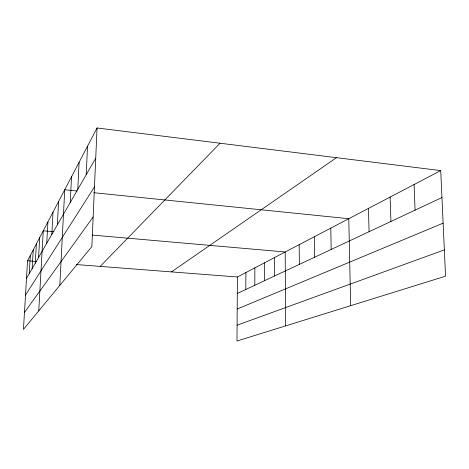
<?xml version="1.0" encoding="UTF-8"?>
<svg xmlns="http://www.w3.org/2000/svg" width="469" height="469" viewBox="0 0 469 469"><rect width="100%" height="100%" fill="white"/><g stroke="black" fill="none" stroke-linecap="round" stroke-linejoin="round"><path stroke-width="0.7" d="M254.819 285.252L254.86 267.858M245.809 289.479L245.891 272.553M440.708 170.599L237.408 276.991L236.98 341.022L445.55 276.194L440.708 170.599L97.054 127.978L27.565 260.787L23.45 329.396L91.86 246.594L97.054 127.978M86.22 174.691L87.539 146.17M77.784 189.347L79.085 162.327M70.25 202.438L71.528 176.766M57.359 224.827L58.596 201.482M59.815 285.381L64.734 189.746L77.08 191.006M51.807 234.477L53.015 212.146M38.745 310.888L43.259 230.789L54.011 231.727M46.742 243.276L47.926 221.872M35.257 263.226L36.371 243.95M38.564 257.481L39.701 237.59M29.242 273.667L30.321 255.517M32.156 268.614L33.252 249.918M26.504 278.428L95.735 158.17M25.508 295.107L94.474 186.908M24.464 312.436L93.155 216.971M100.19 266.398L220.055 143.233M171.461 271.897L336.502 157.672M237.296 293.465L441.945 197.549M237.191 309.036L443.117 223.156M237.085 325.205L444.342 249.895M27.565 260.787L36.248 261.462M76.371 264.557L237.408 276.991M92.123 235.069L285.199 251.982L285.598 325.908M93.788 192.712L348.772 218.712L350.66 305.688M414.08 184.534L415.077 210.141M390.126 197.068L390.917 221.468M368.458 208.406L369.085 231.698M330.797 228.116L331.161 249.473M314.33 236.739L314.593 257.241M299.181 244.666L299.357 264.381M274.465 257.598L274.512 276.024M264.369 262.88L264.369 280.779"/></g></svg>
